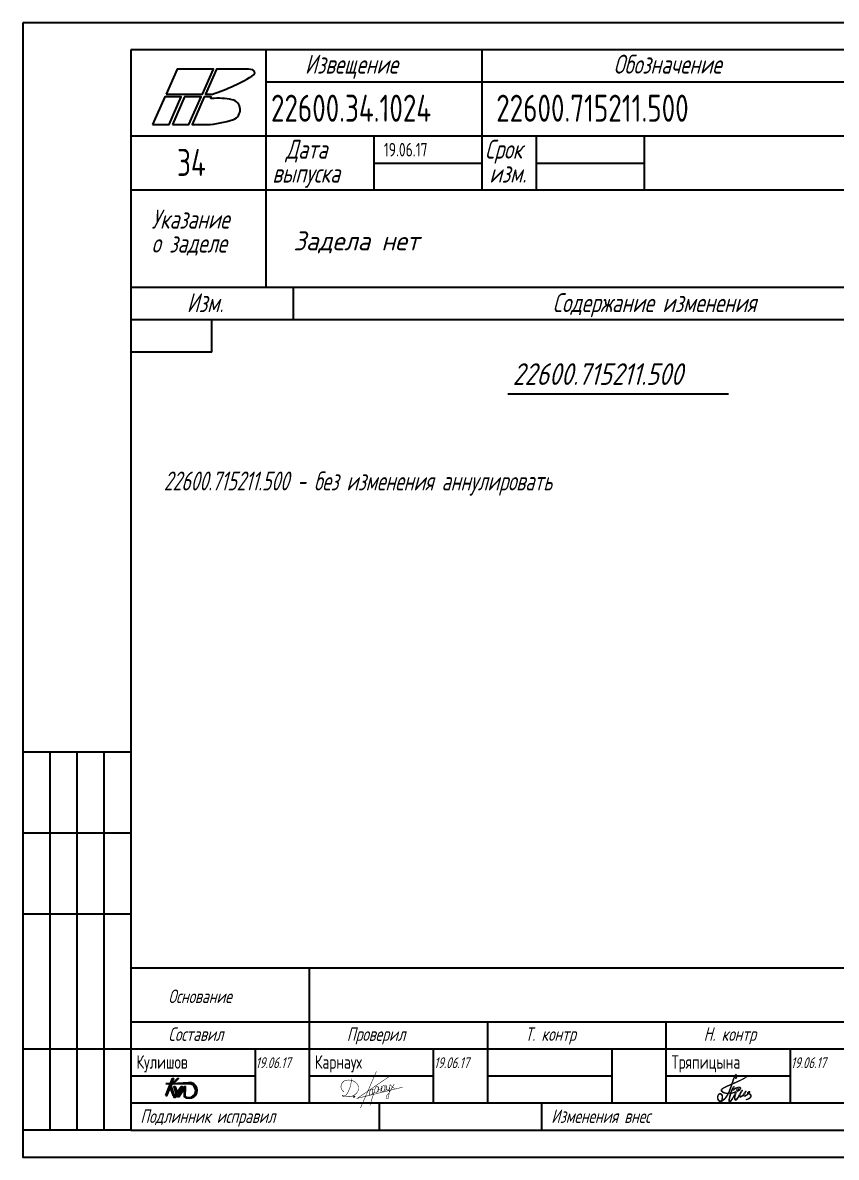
# Model space of a CAD drawing. Extents: x 767253 to 841503, y -433289 to -380789.
# Drawn here: x 767253 to 804871, y -433289 to -380789 of the extents above; entities that cross this region are included whole.
import ezdxf

# ---------------------------------------------------------------- set-up
doc = ezdxf.new("R2010")
doc.units = 0
doc.header["$LTSCALE"] = 25
doc.linetypes.add('K5LT32769', pattern=[0])
doc.layers.get('0').update_dxf_attribs({"linetype": 'CONTINUOUS'})
for name, color, linetype in [('-1104', 7, 'CONTINUOUS'), ('DIM', 4, 'CONTINUOUS'), ('Frame', 6, 'CONTINUOUS'), ('IZV', 7, 'CONTINUOUS')]:
    doc.layers.add(name, color=color, linetype=linetype)
doc.layers.add('CONTOUR', color=1, linetype='CONTINUOUS', true_color=0xff0000)
doc.styles.add('PB_TEXT', font='romans.shx', dxfattribs={"width": 0.7, "oblique": 15})
doc.styles.add('ИЗВ', font='eskd_win.shx', dxfattribs={"height": 3})

# ---------------------------------------------------------------- blocks, each defined once
blk = doc.blocks.new('Извещение 1 лист')
for points in [[(0, 210), (0, 0), (297, 0), (297, 210), (0, 210)], [(65, 184), (85, 184)], [(95, 184), (115, 184)]]:
    blk.add_lwpolyline(points)
at = {"layer": 'Frame'}
for points in [[(20, 205), (20, 5), (292, 5), (292, 205), (20, 205)], [(45, 161), (45, 205)], [(85, 179), (85, 205)], [(292, 199), (45, 199)], [(292, 189), (20, 189)], [(65, 179), (65, 189)], [(95, 179), (95, 189)], [(115, 179), (115, 189)], [(215, 179), (20, 179)], [(292, 161), (20, 161)], [(50, 161), (50, 155)], [(292, 155), (20, 155)], [(35, 149), (35, 155)], [(35, 149), (20, 149)], [(20, 75), (0, 75)], [(0, 75), (0, 5)], [(5, 75), (5, 5)], [(10, 75), (10, 5)], [(15, 75), (15, 5)], [(20, 60), (0, 60)], [(20, 45), (0, 45)], [(222, 35), (20, 35)], [(53, 35), (53, 10)], [(292, 25), (20, 25)], [(86, 10), (86, 25)], [(119, 10), (119, 25)], [(292, 20), (0, 20)], [(43, 20), (43, 10)], [(76, 10), (76, 20)], [(109, 10), (109, 20)], [(142, 10), (142, 20)], [(43, 15), (20, 15)], [(76, 15), (53, 15)], [(109, 15), (86, 15)], [(142, 15), (119, 15)], [(222, 10), (20, 10)], [(66, 5), (66, 10)], [(96, 5), (96, 10)], [(20, 5), (0, 5)]]:
    blk.add_lwpolyline(points, dxfattribs=at)
at = {"layer": 'IZV', "color": 7, "linetype": 'Continuous', "style": 'PB_TEXT', "oblique": 15, "width": 0.7}
for s, height, p in [('Извещение', 3.5, (52.2, 200.57)), ('Обозначение', 3.5, (109.27, 200.57)), ('Дата', 3.5, (48.63, 184.84)), ('Срок', 3.5, (85.5, 184.84)), ('выпуска', 3.5, (46.17, 180.4)), ('изм.', 3.5, (86.31, 180.4)), ('Указание', 3.5, (23.84, 171.89)), ('о заделе', 3.5, (23.84, 167.45)), ('Изм.', 3.5, (30.35, 156.43)), ('Содержание изменения', 3.5, (98.02, 156.43)), ('Основание', 2.5, (26.94, 28.55)), ('Составил', 2.5, (26.94, 21.55)), ('Проверил', 2.5, (59.94, 21.55)), ('Т. контр', 2.5, (92.94, 21.55)), ('Н. контр', 2.5, (125.94, 21.55)), ('Подлинник исправил', 2.5, (21.76, 6.36)), ('Изменения внес', 2.5, (97.76, 6.36))]:
    blk.add_text(s, height=height, dxfattribs=at).set_placement(p)
at = {"layer": 'IZV', "color": 2, "linetype": 'Continuous', "style": 'PB_TEXT', "oblique": 15, "width": 0.7}
for tag, p, height in [('ТЕКСТ', (156.16, 195.04), 2.5), ('КОД', (254.64, 192.83), 3.5), ('ЛИСТ', (270.13, 192.83), 3.5), ('ЛИСТОВ', (282.52, 192.83), 3.5), ('ТЕКСТ', (156.16, 191.33), 2.5), ('ДАТА', (66.78, 185.25), 2.5), ('ОТДЕЛ', (28.55, 181.63), 5), ('СОСТАВИЛ', (21.03, 16.39), 2.5), ('ПРОВЕРИЛ', (54.03, 16.39), 2.5), ('Н.КОНТР', (120.03, 16.39), 2.5), ('УТВЕРДИЛ', (153.03, 16.39), 2.5)]:
    blk.add_attdef(tag, p, '', height=height, dxfattribs=at)
at = {"layer": 'IZV', "color": 6, "linetype": 'Continuous', "style": 'PB_TEXT', "oblique": 15, "width": 0.7}
for tag, p in [('ИЗВЕЩЕНИЕ', (45.91, 191.67)), ('ЧЕРТЕЖ', (87.57, 191.67))]:
    blk.add_attdef(tag, p, '', height=5, dxfattribs=at)
at = {"layer": 'IZV', "color": 7, "linetype": 'Continuous', "style": 'PB_TEXT', "oblique": 15, "width": 0.7}
blk.add_attdef('ЗАДЕЛ', (47.28, 173.55), '', height=3.5, dxfattribs=at)
blk = doc.blocks.new('A$C33B61E6E')
at = {"ltscale": 0.01}
blk.add_hatch(color=256, dxfattribs=at).paths.add_polyline_path([(-5437, -127920), (-5446, -127920), (-5446, -127927), (-5437, -127927)])
at = {"const_width": 10, "flags": 128}
blk.add_lwpolyline([(-4751, -127526), (-5379, -127956), (-4505, -127741)], dxfattribs=at)
at = {"ltscale": 0.01, "const_width": 10, "flags": 128}
for points in [[(-5012, -127439), (-5317, -128140)], [(-5490, -127572), (-5494, -127613), (-5498, -127649), (-5503, -127678), (-5508, -127704), (-5514, -127726), (-5520, -127745), (-5527, -127762), (-5533, -127777), (-5539, -127793), (-5545, -127807), (-5552, -127822), (-5558, -127835), (-5564, -127848), (-5571, -127860), (-5578, -127871), (-5585, -127880), (-5592, -127889), (-5599, -127897), (-5607, -127903), (-5615, -127909), (-5622, -127913), (-5630, -127916), (-5637, -127918), (-5643, -127918), (-5649, -127917), (-5655, -127915), (-5660, -127913), (-5663, -127910), (-5666, -127907), (-5668, -127904), (-5668, -127901), (-5667, -127900), (-5664, -127899), (-5659, -127899), (-5654, -127900), (-5647, -127901), (-5640, -127903), (-5633, -127906), (-5624, -127908), (-5616, -127911), (-5608, -127913), (-5600, -127915), (-5592, -127917), (-5585, -127919), (-5577, -127921), (-5569, -127923), (-5562, -127924), (-5555, -127925), (-5547, -127925), (-5540, -127925), (-5533, -127925), (-5525, -127925), (-5518, -127924), (-5510, -127922), (-5501, -127920), (-5492, -127917), (-5483, -127914), (-5473, -127910), (-5463, -127906), (-5453, -127901), (-5443, -127895), (-5433, -127889), (-5423, -127882), (-5413, -127875), (-5405, -127867), (-5396, -127858), (-5389, -127849), (-5382, -127840), (-5375, -127830), (-5370, -127820), (-5365, -127809), (-5361, -127798), (-5358, -127787), (-5356, -127775), (-5355, -127764), (-5355, -127752), (-5356, -127741), (-5358, -127729), (-5361, -127718), (-5365, -127707), (-5371, -127697), (-5377, -127687), (-5385, -127678), (-5393, -127669), (-5401, -127660), (-5410, -127652), (-5419, -127645), (-5428, -127638), (-5437, -127632), (-5445, -127627), (-5454, -127622), (-5463, -127618), (-5473, -127614), (-5483, -127611), (-5494, -127609), (-5506, -127607), (-5520, -127605), (-5534, -127604), (-5549, -127604), (-5564, -127605), (-5580, -127606), (-5595, -127609), (-5609, -127612), (-5622, -127617), (-5634, -127623), (-5644, -127630), (-5653, -127639), (-5662, -127648), (-5669, -127658), (-5675, -127669), (-5681, -127681), (-5686, -127694), (-5690, -127707), (-5693, -127721), (-5693, -127736), (-5691, -127752), (-5686, -127769), (-5676, -127788), (-5661, -127808), (-5641, -127829)], [(-5025, -127734), (-5135, -128090)], [(-5031, -127747), (-5025, -127742), (-5020, -127739), (-5015, -127736), (-5011, -127733), (-5007, -127732), (-5003, -127731), (-5000, -127730), (-4997, -127730), (-4995, -127731), (-4992, -127731), (-4990, -127733), (-4988, -127734), (-4987, -127736), (-4985, -127738), (-4984, -127740), (-4982, -127743), (-4981, -127745), (-4980, -127748), (-4979, -127751), (-4978, -127753), (-4977, -127756), (-4977, -127759), (-4977, -127762), (-4976, -127765), (-4977, -127769), (-4977, -127772), (-4977, -127776), (-4978, -127779), (-4978, -127783), (-4979, -127786), (-4980, -127790), (-4980, -127793), (-4981, -127797), (-4982, -127800), (-4982, -127803), (-4983, -127806), (-4983, -127809), (-4984, -127812), (-4985, -127815), (-4987, -127817), (-4988, -127820), (-4990, -127822), (-4991, -127824), (-4993, -127826), (-4995, -127828), (-4997, -127830), (-4999, -127832), (-5001, -127833), (-5003, -127835), (-5005, -127836), (-5006, -127837), (-5008, -127839), (-5010, -127840), (-5012, -127841), (-5015, -127842), (-5017, -127843), (-5020, -127843), (-5024, -127844), (-5028, -127844), (-5032, -127844), (-5037, -127842), (-5042, -127840), (-5048, -127837), (-5054, -127833)], [(-4963, -127728), (-4983, -127841)], [(-4909, -127718), (-4926, -127832)], [(-4845, -127737), (-4849, -127726), (-4853, -127719), (-4857, -127714), (-4862, -127711), (-4866, -127709), (-4871, -127709), (-4875, -127710), (-4878, -127712), (-4881, -127714), (-4884, -127716), (-4886, -127719), (-4888, -127721), (-4889, -127724), (-4891, -127727), (-4892, -127730), (-4893, -127733), (-4895, -127736), (-4896, -127739), (-4898, -127743), (-4899, -127746), (-4901, -127749), (-4902, -127752), (-4903, -127756), (-4904, -127758), (-4905, -127761), (-4906, -127764), (-4907, -127766), (-4908, -127768), (-4908, -127771), (-4909, -127773), (-4910, -127775), (-4910, -127778), (-4911, -127780), (-4911, -127783), (-4912, -127785), (-4912, -127788), (-4913, -127791), (-4913, -127794), (-4913, -127796), (-4913, -127799), (-4913, -127802), (-4913, -127804), (-4913, -127807), (-4912, -127809), (-4911, -127811), (-4910, -127813), (-4908, -127815), (-4906, -127817), (-4903, -127818), (-4900, -127819), (-4897, -127819), (-4894, -127820), (-4890, -127820), (-4887, -127820), (-4883, -127819), (-4880, -127818), (-4877, -127818), (-4874, -127816), (-4871, -127815), (-4868, -127813), (-4866, -127812), (-4864, -127810), (-4862, -127808), (-4861, -127806), (-4859, -127804), (-4858, -127802), (-4857, -127800), (-4856, -127798), (-4855, -127796), (-4854, -127794), (-4854, -127792), (-4853, -127789), (-4852, -127787), (-4851, -127784), (-4851, -127782), (-4850, -127779), (-4849, -127776), (-4848, -127772), (-4848, -127768), (-4847, -127764), (-4847, -127760), (-4846, -127754), (-4845, -127749), (-4845, -127742), (-4844, -127734), (-4843, -127725), (-4841, -127715), (-4839, -127703)], [(-4749, -127692), (-4757, -127774), (-4764, -127836), (-4770, -127882), (-4775, -127914), (-4778, -127935), (-4781, -127947), (-4783, -127953), (-4785, -127957), (-4788, -127959), (-4790, -127961), (-4792, -127963), (-4795, -127964), (-4797, -127965), (-4800, -127966), (-4802, -127966), (-4805, -127966), (-4808, -127966), (-4810, -127966), (-4813, -127965), (-4815, -127964), (-4817, -127963), (-4819, -127961), (-4821, -127959), (-4822, -127957), (-4823, -127955), (-4824, -127952), (-4824, -127948), (-4824, -127945), (-4824, -127941), (-4823, -127937), (-4823, -127933), (-4821, -127929), (-4820, -127924), (-4819, -127920), (-4817, -127915), (-4815, -127911), (-4813, -127906), (-4810, -127901), (-4807, -127897), (-4804, -127893), (-4801, -127889), (-4797, -127885), (-4794, -127882), (-4790, -127878), (-4786, -127874), (-4782, -127869), (-4778, -127865), (-4774, -127859), (-4770, -127853), (-4766, -127845), (-4759, -127834), (-4750, -127818), (-4737, -127796), (-4720, -127767), (-4697, -127728), (-4667, -127680)], [(-4811, -127703), (-4812, -127714), (-4812, -127724), (-4813, -127734), (-4814, -127743), (-4815, -127751), (-4816, -127759), (-4817, -127766), (-4817, -127772), (-4817, -127777), (-4816, -127781), (-4815, -127785), (-4813, -127788), (-4812, -127790), (-4809, -127792), (-4807, -127793), (-4804, -127795), (-4801, -127796), (-4798, -127796), (-4795, -127797), (-4791, -127797), (-4788, -127797), (-4785, -127796), (-4782, -127796), (-4779, -127794), (-4776, -127793), (-4773, -127791), (-4771, -127789), (-4769, -127786), (-4767, -127783), (-4765, -127779), (-4764, -127775), (-4762, -127770), (-4760, -127764), (-4758, -127758), (-4756, -127750), (-4755, -127742), (-4753, -127732), (-4751, -127720), (-4750, -127707), (-4749, -127692)], [(-4739, -127690), (-4737, -127695), (-4735, -127699), (-4733, -127702), (-4732, -127705), (-4730, -127708), (-4728, -127710), (-4726, -127712), (-4724, -127714), (-4722, -127716), (-4721, -127718), (-4719, -127720), (-4717, -127722), (-4716, -127723), (-4714, -127725), (-4712, -127727), (-4710, -127729), (-4708, -127731), (-4706, -127732), (-4704, -127734), (-4702, -127736), (-4700, -127738), (-4698, -127739), (-4696, -127741), (-4694, -127742), (-4692, -127744), (-4691, -127745), (-4689, -127747), (-4687, -127748), (-4685, -127749), (-4683, -127751), (-4681, -127752), (-4679, -127754), (-4677, -127756), (-4674, -127757), (-4671, -127759), (-4668, -127761), (-4665, -127763), (-4661, -127765), (-4657, -127767), (-4654, -127769)], [(-5081, -127806), (-5085, -127796), (-5089, -127788), (-5093, -127783), (-5098, -127780), (-5102, -127779), (-5107, -127779), (-5111, -127780), (-5114, -127782), (-5117, -127783), (-5120, -127786), (-5122, -127788), (-5124, -127791), (-5125, -127793), (-5127, -127796), (-5128, -127799), (-5129, -127802), (-5131, -127806), (-5132, -127809), (-5133, -127812), (-5135, -127815), (-5136, -127819), (-5138, -127822), (-5139, -127825), (-5140, -127828), (-5141, -127831), (-5142, -127833), (-5143, -127836), (-5144, -127838), (-5144, -127840), (-5145, -127842), (-5146, -127845), (-5146, -127847), (-5147, -127850), (-5147, -127852), (-5148, -127855), (-5148, -127858), (-5148, -127860), (-5149, -127863), (-5149, -127866), (-5149, -127868), (-5149, -127871), (-5149, -127874), (-5149, -127876), (-5148, -127879), (-5147, -127881), (-5146, -127883), (-5144, -127884), (-5142, -127886), (-5139, -127887), (-5136, -127888), (-5133, -127889), (-5130, -127889), (-5126, -127889), (-5123, -127889), (-5119, -127889), (-5116, -127888), (-5112, -127887), (-5109, -127886), (-5107, -127884), (-5104, -127883), (-5102, -127881), (-5100, -127879), (-5098, -127877), (-5096, -127876), (-5095, -127874), (-5094, -127872), (-5093, -127870), (-5092, -127868), (-5091, -127865), (-5090, -127863), (-5090, -127861), (-5089, -127859), (-5088, -127856), (-5087, -127854), (-5087, -127851), (-5086, -127848), (-5085, -127845), (-5084, -127842), (-5084, -127838), (-5083, -127834), (-5082, -127829), (-5082, -127824), (-5081, -127818), (-5081, -127811), (-5080, -127803), (-5079, -127795), (-5077, -127784), (-5075, -127772)], [(-5083, -127830), (-5085, -127840), (-5086, -127848), (-5086, -127854), (-5085, -127859), (-5083, -127862), (-5081, -127864), (-5078, -127865), (-5076, -127866), (-5074, -127866), (-5072, -127867), (-5070, -127867), (-5069, -127867), (-5067, -127867), (-5066, -127866), (-5065, -127866), (-5064, -127865), (-5064, -127863), (-5063, -127861), (-5062, -127859), (-5061, -127856), (-5059, -127852), (-5058, -127847), (-5056, -127840), (-5054, -127833)], [(-4973, -127784), (-4920, -127775)], [(-4846, -127759), (-4848, -127769), (-4849, -127777), (-4849, -127783), (-4848, -127788), (-4846, -127791), (-4844, -127793), (-4841, -127794), (-4839, -127795), (-4837, -127795), (-4835, -127796), (-4833, -127796), (-4832, -127796), (-4830, -127796), (-4829, -127795), (-4828, -127795), (-4827, -127794), (-4826, -127792), (-4826, -127790), (-4825, -127788), (-4823, -127785), (-4822, -127781), (-4821, -127776), (-4819, -127769), (-4817, -127762)]]:
    blk.add_lwpolyline(points, dxfattribs=at)
at = {"ltscale": 0.01, "flags": 128}
blk.add_lwpolyline([(-5446, -127920), (-5437, -127920), (-5437, -127927), (-5446, -127927)], close=True, dxfattribs=at)
blk = doc.blocks.new('PB_logo')
at = {"color": 7}
for points in [[(2890, 6537), (10683, 6537), (13048, 11886), (5256, 11886)], [(0, 0), (3530, 0), (6143, 5908), (2612, 5908)], [(4262, 0), (7792, 0), (10405, 5908), (6875, 5908)]]:
    blk.add_lwpolyline(points, close=True, dxfattribs=at)
blk.add_lwpolyline([(20209, 11886), (13707, 11886), (11341, 6537), (12851, 6537, 0.0624731), (21789, 10695, 0.4723439), (21374, 11684, 0.0862257), (19681, 11886)], format="xyb", dxfattribs=at)
blk.add_lwpolyline([(17051, 5307, 0.0798931), (12665, 5564, -0.8582878), (12575, 5908), (11064, 5908), (8451, 0), (11581, 0, 0.0767028), (17313, 1095, 0.7530459)], format="xyb", close=True, dxfattribs=at)

msp = doc.modelspace()

# ---------------------------------------------------------------- linework, layer by layer
at = {"layer": '-1104'}
msp.add_line((789678, -397964), (799885, -397964), dxfattribs=at)
at = {"layer": 'CONTOUR', "color": 7, "linetype": 'K5LT32769', "const_width": 36}
for points in [[(799942, -430735), (799930, -430728), (799926, -430728), (799923, -430721), (799917, -430717), (799917, -430713), (799913, -430711), (799909, -430700), (799904, -430690), (799904, -430683), (799902, -430681), (799902, -430664), (799904, -430662), (799904, -430645), (799902, -430643), (799902, -430628), (799906, -430620), (799902, -430610), (799906, -430597), (799908, -430595), (799908, -430587), (799909, -430586), (799909, -430578), (799913, -430570), (799911, -430565), (799913, -430563), (799913, -430549), (799917, -430544), (799917, -430534), (799921, -430525), (799921, -430517), (799925, -430509), (799925, -430500), (799927, -430498), (799927, -430490), (799929, -430483), (799932, -430479), (799932, -430471), (799934, -430469), (799934, -430460), (799936, -430458), (799936, -430448), (799940, -430445), (799940, -430437), (799948, -430424), (799948, -430408), (799953, -430403), (799953, -430399), (799957, -430395), (799959, -430378), (799965, -430372), (799965, -430363), (799967, -430361), (799967, -430343), (799968, -430341), (799960, -430343), (799958, -430341), (799935, -430341), (799933, -430343), (799918, -430343), (799916, -430344), (799899, -430344), (799895, -430343), (799887, -430347), (799883, -430363), (799877, -430368), (799877, -430372), (799871, -430380), (799871, -430383), (799864, -430393), (799862, -430401), (799856, -430404), (799856, -430410), (799845, -430427), (799837, -430441), (799837, -430445), (799829, -430450), (799829, -430454), (799822, -430462), (799820, -430467), (799812, -430477), (799810, -430485), (799799, -430496), (799799, -430500), (799789, -430511), (799787, -430517), (799780, -430526), (799780, -430532), (799765, -430547), (799761, -430555), (799740, -430576), (799725, -430593), (799725, -430597), (799714, -430607), (799710, -430607), (799704, -430620), (799693, -430628), (799689, -430628), (799679, -430643), (799666, -430651), (799665, -430655), (799655, -430657), (799642, -430669), (799623, -430678), (799611, -430688), (799604, -430689), (799590, -430699), (799581, -430699), (799575, -430701), (799562, -430712), (799552, -430710), (799546, -430709), (799544, -430710), (799537, -430710), (799535, -430712), (799527, -430712), (799522, -430716), (799512, -430716), (799506, -430714), (799495, -430720), (799482, -430710), (799466, -430709), (799445, -430695), (799444, -430690), (799436, -430682), (799432, -430682), (799418, -430668), (799418, -430662), (799406, -430648), (799393, -430633), (799393, -430626), (799385, -430608), (799385, -430601), (799383, -430595), (799378, -430589), (799378, -430582), (799376, -430574), (799372, -430570), (799374, -430567), (799370, -430557), (799370, -430546), (799368, -430544), (799368, -430530), (799370, -430528), (799368, -430521), (799370, -430519), (799370, -430507), (799372, -430506), (799372, -430483), (799376, -430475), (799376, -430467), (799380, -430460), (799381, -430450), (799387, -430441), (799387, -430435), (799391, -430433), (799391, -430425), (799395, -430418), (799397, -430408), (799410, -430387), (799423, -430368), (799443, -430354), (799457, -430343), (799483, -430335), (799489, -430331), (799516, -430331), (799518, -430333), (799525, -430333), (799539, -430339), (799541, -430343), (799544, -430343), (799550, -430348), (799558, -430350), (799565, -430358), (799571, -430358), (799582, -430370), (799595, -430387), (799597, -430397), (799606, -430410), (799610, -430424), (799612, -430425), (799612, -430448), (799616, -430450), (799618, -430460), (799616, -430467), (799618, -430475), (799612, -430479), (799616, -430485), (799616, -430507), (799614, -430509), (799614, -430540), (799616, -430544), (799612, -430547), (799610, -430578), (799604, -430586), (799603, -430601), (799601, -430603), (799601, -430622), (799593, -430628), (799593, -430639), (799598, -430646), (799605, -430642), (799611, -430642), (799623, -430627), (799630, -430627), (799631, -430622), (799638, -430617), (799644, -430617), (799644, -430612), (799655, -430604), (799661, -430602), (799674, -430587), (799678, -430587), (799684, -430581), (799687, -430581), (799712, -430558), (799718, -430556), (799723, -430549), (799725, -430542), (799740, -430525), (799749, -430507), (799768, -430488), (799768, -430485), (799776, -430475), (799780, -430467), (799789, -430456), (799795, -430448), (799795, -430445), (799805, -430431), (799807, -430416), (799813, -430413), (799820, -430401), (799828, -430393), (799837, -430370), (799845, -430361), (799845, -430357), (799848, -430353), (799844, -430348), (799827, -430348), (799825, -430346), (799809, -430346), (799800, -430343), (799785, -430343), (799781, -430341), (799777, -430343), (799771, -430339), (799766, -430341), (799754, -430333), (799735, -430329), (799733, -430327), (799726, -430327), (799720, -430329), (799718, -430327), (799705, -430327), (799691, -430322), (799687, -430318), (799678, -430316), (799674, -430310), (799672, -430312), (799666, -430312), (799663, -430306), (799659, -430306), (799657, -430302), (799645, -430301), (799642, -430297), (799628, -430293), (799624, -430289), (799621, -430289), (799606, -430277), (799606, -430273), (799596, -430266), (799588, -430266), (799563, -430242), (799563, -430239), (799551, -430227), (799551, -430221), (799547, -430220), (799540, -430199), (799540, -430185), (799538, -430183), (799538, -430174), (799540, -430172), (799540, -430164), (799545, -430157), (799549, -430145), (799576, -430119), (799583, -430110), (799588, -430110), (799594, -430104), (799598, -430104), (799602, -430100), (799611, -430098), (799619, -430091), (799626, -430089), (799638, -430079), (799645, -430078), (799649, -430072), (799657, -430072), (799659, -430068), (799663, -430068), (799670, -430060), (799674, -430060), (799687, -430053), (799695, -430045), (799703, -430043), (799706, -430037), (799712, -430037), (799716, -430034), (799735, -430030), (799745, -430022), (799748, -430022), (799750, -430018), (799762, -430017), (799764, -430018), (799771, -430015), (799783, -430003), (799804, -429996), (799823, -429986), (799830, -429984), (799840, -429976), (799848, -429976), (799851, -429973), (799863, -429969), (799867, -429965), (799886, -429961), (799893, -429954), (799899, -429950), (799910, -429948), (799930, -429936), (799933, -429938), (799941, -429933), (799949, -429931), (799954, -429925), (799962, -429925), (799979, -429915), (799987, -429915), (800004, -429904), (800017, -429900), (800027, -429895), (800033, -429886), (800033, -429867), (800039, -429863), (800041, -429854), (800047, -429842), (800047, -429834), (800051, -429827), (800051, -429819), (800054, -429815), (800054, -429812), (800060, -429804), (800060, -429798), (800066, -429793), (800066, -429785), (800070, -429777), (800070, -429768), (800075, -429758), (800075, -429751), (800079, -429743), (800081, -429733), (800085, -429732), (800085, -429724), (800089, -429716), (800089, -429711), (800092, -429707), (800096, -429695), (800096, -429688), (800100, -429686), (800102, -429669), (800110, -429659), (800112, -429651), (800115, -429650), (800115, -429642), (800125, -429621), (800127, -429608), (800131, -429606), (800133, -429596), (800138, -429590), (800142, -429575), (800152, -429560), (800157, -429545), (800161, -429541), (800163, -429531), (800171, -429522), (800173, -429516), (800176, -429514), (800178, -429505), (800188, -429491), (800188, -429486), (800195, -429476), (800199, -429465), (800215, -429450), (800227, -429443), (800236, -429445), (800246, -429448), (800262, -429470), (800264, -429478), (800268, -429482), (800270, -429493), (800272, -429495), (800272, -429507), (800274, -429508), (800274, -429518), (800276, -429520), (800276, -429539), (800277, -429541), (800277, -429554), (800274, -429564), (800274, -429579), (800272, -429581), (800272, -429589), (800268, -429596), (800268, -429608), (800260, -429629), (800244, -429645), (800235, -429647), (800227, -429650), (800219, -429650), (800203, -429636), (800201, -429627), (800203, -429619), (800201, -429617), (800201, -429602), (800203, -429596), (800207, -429594), (800208, -429589), (800217, -429589), (800220, -429592), (800224, -429606), (800227, -429612), (800233, -429612), (800232, -429610), (800237, -429606), (800237, -429596), (800241, -429594), (800241, -429581), (800239, -429579), (800239, -429571), (800241, -429569), (800241, -429562), (800243, -429560), (800243, -429541), (800247, -429531), (800241, -429526), (800237, -429503), (800231, -429494), (800217, -429504), (800213, -429510), (800213, -429518), (800211, -429524), (800205, -429529), (800203, -429537), (800197, -429545), (800196, -429549), (800192, -429550), (800192, -429554), (800184, -429562), (800184, -429566), (800178, -429571), (800178, -429579), (800173, -429592), (800171, -429602), (800161, -429611), (800161, -429621), (800153, -429632), (800152, -429640), (800144, -429651), (800144, -429661), (800138, -429667), (800138, -429671), (800134, -429672), (800133, -429684), (800125, -429703), (800125, -429709), (800121, -429712), (800117, -429732), (800112, -429745), (800108, -429749), (800108, -429756), (800106, -429758), (800106, -429770), (800100, -429779), (800094, -429794), (800091, -429813), (800089, -429821), (800085, -429825), (800085, -429836), (800079, -429854), (800075, -429855), (800075, -429863), (800072, -429873), (800080, -429874), (800088, -429870), (800093, -429870), (800111, -429858), (800114, -429858), (800124, -429851), (800132, -429851), (800139, -429847), (800145, -429847), (800156, -429839), (800160, -429839), (800164, -429835), (800177, -429832), (800181, -429828), (800193, -429824), (800210, -429816), (800221, -429813), (800225, -429809), (800229, -429809), (800233, -429805), (800242, -429805), (800252, -429799), (800255, -429793), (800267, -429793), (800273, -429788), (800276, -429788), (800282, -429782), (800292, -429780), (800299, -429776), (800305, -429776), (800311, -429771), (800328, -429767), (800330, -429763), (800336, -429763), (800337, -429759), (800341, -429759), (800355, -429750), (800362, -429750), (800368, -429746), (800377, -429744), (800387, -429736), (800397, -429736), (800404, -429729), (800410, -429729), (800414, -429725), (800418, -429725), (800425, -429719), (800442, -429717), (800444, -429719), (800447, -429718), (800447, -429711), (800450, -429708), (800461, -429704), (800475, -429698), (800490, -429687), (800496, -429687), (800501, -429681), (800520, -429671), (800524, -429668), (800534, -429668), (800545, -429658), (800549, -429658), (800551, -429654), (800562, -429652), (800568, -429645), (800578, -429645), (800585, -429637), (800595, -429637), (800602, -429635), (800605, -429629), (800612, -429622), (800622, -429620), (800635, -429609), (800650, -429603), (800658, -429605), (800664, -429611), (800650, -429620), (800639, -429631), (800635, -429631), (800625, -429641), (800616, -429643), (800612, -429647), (800602, -429649), (800591, -429662), (800574, -429664), (800566, -429668), (800549, -429683), (800540, -429685), (800532, -429692), (800517, -429696), (800511, -429694), (800510, -429699), (800503, -429706), (800492, -429708), (800488, -429713), (800473, -429717), (800461, -429729), (800456, -429729), (800452, -429732), (800442, -429732), (800431, -429740), (800425, -429740), (800412, -429752), (800395, -429753), (800387, -429755), (800376, -429767), (800366, -429769), (800351, -429780), (800345, -429780), (800341, -429784), (800330, -429788), (800324, -429792), (800315, -429793), (800307, -429801), (800294, -429805), (800290, -429809), (800284, -429809), (800280, -429813), (800269, -429813), (800257, -429822), (800254, -429822), (800244, -429830), (800236, -429832), (800231, -429830), (800221, -429837), (800212, -429843), (800202, -429845), (800193, -429853), (800187, -429853), (800183, -429856), (800168, -429858), (800154, -429870), (800149, -429870), (800137, -429877), (800132, -429877), (800128, -429881), (800116, -429883), (800109, -429885), (800103, -429891), (800088, -429895), (800078, -429900), (800071, -429908), (800066, -429913), (800056, -429926), (800056, -429930), (800052, -429932), (800049, -429943), (800047, -429945), (800047, -429958), (800045, -429966), (800033, -429977), (800031, -429993), (800026, -430004), (800024, -430016), (800020, -430019), (800020, -430029), (800016, -430035), (800014, -430046), (800009, -430054), (800005, -430063), (800005, -430073), (800001, -430082), (799997, -430084), (799997, -430092), (799993, -430099), (799991, -430109), (799988, -430119), (799978, -430128), (799978, -430139), (799970, -430153), (799969, -430168), (799965, -430174), (799967, -430178), (799959, -430187), (799959, -430191), (799953, -430199), (799951, -430210), (799942, -430225), (799936, -430241), (799932, -430244), (799932, -430256), (799930, -430261), (799923, -430271), (799917, -430279), (799917, -430292), (799908, -430309), (799909, -430316), (799916, -430316), (799918, -430314), (799924, -430316), (799931, -430308), (799933, -430312), (799943, -430312), (799950, -430314), (799952, -430312), (799968, -430312), (799971, -430308), (799979, -430308), (799984, -430303), (799982, -430300), (799984, -430298), (799982, -430296), (799988, -430286), (799991, -430273), (799997, -430261), (800003, -430256), (800005, -430250), (800003, -430242), (800005, -430241), (800005, -430233), (800009, -430231), (800012, -430214), (800018, -430204), (800020, -430191), (800024, -430189), (800024, -430181), (800028, -430178), (800030, -430168), (800039, -430159), (800039, -430149), (800049, -430124), (800056, -430115), (800058, -430105), (800064, -430099), (800064, -430096), (800073, -430084), (800077, -430073), (800079, -430065), (800087, -430056), (800096, -430038), (800113, -430021), (800124, -430009), (800137, -430009), (800145, -430011), (800152, -430017), (800155, -430027), (800152, -430037), (800152, -430046), (800147, -430053), (800143, -430053), (800134, -430067), (800129, -430073), (800123, -430084), (800106, -430105), (800104, -430113), (800100, -430115), (800098, -430130), (800091, -430136), (800089, -430143), (800085, -430145), (800083, -430155), (800077, -430160), (800075, -430170), (800066, -430180), (800062, -430191), (800058, -430195), (800054, -430208), (800049, -430218), (800045, -430235), (800043, -430241), (800037, -430246), (800035, -430256), (800031, -430260), (800030, -430275), (800024, -430290), (800024, -430300), (800029, -430302), (800036, -430301), (800040, -430297), (800053, -430297), (800055, -430295), (800063, -430295), (800065, -430293), (800084, -430293), (800092, -430285), (800103, -430283), (800111, -430285), (800113, -430283), (800120, -430283), (800122, -430282), (800130, -430282), (800145, -430276), (800153, -430276), (800160, -430270), (800164, -430270), (800168, -430266), (800175, -430268), (800181, -430266), (800183, -430262), (800193, -430262), (800200, -430257), (800206, -430257), (800214, -430251), (800217, -430253), (800223, -430251), (800230, -430241), (800234, -430229), (800237, -430227), (800241, -430214), (800251, -430191), (800253, -430189), (800253, -430180), (800262, -430166), (800264, -430157), (800268, -430155), (800268, -430151), (800272, -430147), (800272, -430141), (800277, -430132), (800283, -430128), (800283, -430120), (800293, -430105), (800298, -430094), (800306, -430088), (800306, -430084), (800310, -430080), (800310, -430077), (800307, -430076), (800297, -430079), (800288, -430079), (800282, -430083), (800276, -430083), (800275, -430087), (800261, -430091), (800259, -430093), (800252, -430093), (800242, -430098), (800235, -430100), (800231, -430098), (800223, -430106), (800219, -430106), (800216, -430109), (800216, -430113), (800210, -430118), (800196, -430121), (800179, -430137), (800175, -430137), (800140, -430174), (800135, -430180), (800132, -430180), (800126, -430188), (800124, -430186), (800118, -430190), (800112, -430183), (800112, -430174), (800115, -430164), (800124, -430159), (800130, -430152), (800133, -430152), (800146, -430138), (800150, -430124), (800165, -430107), (800168, -430102), (800179, -430100), (800189, -430093), (800194, -430091), (800202, -430083), (800210, -430083), (800215, -430079), (800225, -430078), (800231, -430072), (800238, -430072), (800250, -430064), (800259, -430064), (800276, -430055), (800288, -430053), (800292, -430049), (800311, -430047), (800318, -430041), (800322, -430041), (800326, -430037), (800358, -430037), (800360, -430036), (800374, -430036), (800381, -430032), (800389, -430032), (800391, -430034), (800398, -430034), (800406, -430037), (800416, -430037), (800423, -430045), (800433, -430047), (800449, -430065), (800451, -430082), (800455, -430084), (800455, -430099), (800453, -430101), (800453, -430113), (800451, -430119), (800443, -430126), (800441, -430136), (800438, -430143), (800428, -430153), (800424, -430162), (800404, -430179), (800395, -430190), (800391, -430190), (800388, -430197), (800376, -430203), (800366, -430213), (800360, -430213), (800351, -430222), (800339, -430224), (800328, -430236), (800322, -430236), (800316, -430241), (800296, -430251), (800290, -430257), (800284, -430257), (800273, -430266), (800267, -430268), (800265, -430266), (800261, -430266), (800256, -430279), (800253, -430282), (800253, -430294), (800251, -430296), (800253, -430298), (800243, -430313), (800243, -430321), (800235, -430332), (800235, -430338), (800230, -430345), (800230, -430355), (800224, -430364), (800226, -430372), (800222, -430374), (800222, -430382), (800216, -430389), (800216, -430399), (800211, -430404), (800211, -430416), (800209, -430418), (800211, -430422), (800205, -430429), (800205, -430441), (800201, -430450), (800201, -430458), (800197, -430465), (800197, -430483), (800195, -430485), (800195, -430502), (800192, -430511), (800192, -430555), (800194, -430557), (800192, -430565), (800197, -430572), (800195, -430574), (800195, -430584), (800199, -430591), (800201, -430601), (800203, -430608), (800207, -430612), (800208, -430617), (800212, -430617), (800217, -430623), (800225, -430623), (800243, -430605), (800243, -430599), (800262, -430580), (800264, -430572), (800268, -430570), (800268, -430565), (800273, -430564), (800278, -430556), (800285, -430555), (800285, -430549), (800294, -430541), (800298, -430540), (800300, -430530), (800308, -430521), (800308, -430517), (800319, -430504), (800325, -430490), (800329, -430486), (800329, -430481), (800344, -430464), (800348, -430446), (800354, -430441), (800356, -430435), (800359, -430433), (800359, -430429), (800365, -430422), (800365, -430414), (800369, -430406), (800375, -430403), (800375, -430397), (800380, -430391), (800382, -430380), (800390, -430372), (800390, -430368), (800399, -430359), (800398, -430357), (800407, -430343), (800407, -430338), (800417, -430326), (800420, -430322), (800422, -430313), (800432, -430300), (800432, -430294), (800439, -430284), (800447, -430269), (800447, -430263), (800453, -430256), (800453, -430252), (800460, -430242), (800462, -430237), (800466, -430235), (800470, -430223), (800481, -430212), (800483, -430204), (800507, -430182), (800511, -430182), (800519, -430175), (800526, -430175), (800540, -430185), (800539, -430195), (800531, -430204), (800531, -430212), (800523, -430221), (800516, -430235), (800510, -430241), (800508, -430246), (800502, -430252), (800497, -430261), (800491, -430265), (800491, -430269), (800478, -430288), (800478, -430292), (800466, -430305), (800466, -430311), (800460, -430319), (800460, -430322), (800457, -430326), (800455, -430334), (800449, -430342), (800449, -430351), (800445, -430357), (800443, -430366), (800438, -430376), (800430, -430404), (800430, -430424), (800428, -430425), (800428, -430433), (800430, -430435), (800430, -430443), (800428, -430450), (800434, -430467), (800440, -430474), (800450, -430472), (800452, -430470), (800459, -430470), (800465, -430468), (800477, -430457), (800480, -430457), (800492, -430445), (800496, -430445), (800505, -430434), (800511, -430434), (800547, -430398), (800558, -430389), (800558, -430385), (800582, -430364), (800582, -430361), (800590, -430353), (800592, -430347), (800603, -430332), (800601, -430328), (800604, -430329), (800614, -430322), (800618, -430322), (800621, -430319), (800621, -430309), (800636, -430292), (800645, -430273), (800651, -430265), (800653, -430258), (800664, -430246), (800664, -430242), (800670, -430237), (800670, -430233), (800686, -430217), (800698, -430217), (800706, -430227), (800706, -430235), (800704, -430237), (800704, -430244), (800701, -430256), (800695, -430263), (800693, -430271), (800685, -430282), (800685, -430286), (800678, -430296), (800668, -430311), (800668, -430315), (800663, -430321), (800659, -430326), (800661, -430328), (800655, -430334), (800655, -430338), (800649, -430343), (800647, -430353), (800636, -430368), (800632, -430380), (800624, -430393), (800624, -430403), (800622, -430404), (800622, -430412), (800621, -430420), (800635, -430434), (800642, -430436), (800663, -430426), (800673, -430417), (800677, -430417), (800681, -430413), (800698, -430407), (800703, -430402), (800717, -430398), (800723, -430388), (800732, -430386), (800745, -430375), (800755, -430373), (800756, -430368), (800766, -430358), (800780, -430354), (800781, -430347), (800776, -430343), (800772, -430343), (800764, -430332), (800764, -430328), (800760, -430324), (800760, -430317), (800758, -430315), (800758, -430302), (800760, -430296), (800784, -430272), (800799, -430261), (800808, -430255), (800812, -430255), (800831, -430240), (800841, -430236), (800860, -430236), (800878, -430256), (800878, -430265), (800872, -430277), (800872, -430284), (800863, -430296), (800863, -430300), (800855, -430307), (800853, -430313), (800838, -430328), (800838, -430332), (800843, -430337), (800852, -430339), (800858, -430344), (800873, -430348), (800883, -430352), (800900, -430369), (800909, -430375), (800913, -430375), (800916, -430378), (800916, -430382), (800929, -430397), (800937, -430408), (800943, -430427), (800945, -430429), (800945, -430448), (800947, -430450), (800947, -430464), (800945, -430465), (800945, -430479), (800935, -430490), (800933, -430500), (800927, -430509), (800922, -430515), (800916, -430525), (800916, -430528), (800907, -430535), (800883, -430556), (800879, -430556), (800875, -430562), (800871, -430562), (800867, -430567), (800864, -430567), (800846, -430579), (800843, -430579), (800835, -430585), (800830, -430586), (800831, -430588), (800820, -430592), (800810, -430600), (800801, -430602), (800797, -430606), (800778, -430611), (800764, -430617), (800757, -430617), (800755, -430619), (800742, -430619), (800723, -430627), (800711, -430628), (800705, -430627), (800701, -430622), (800701, -430616), (800712, -430608), (800712, -430605), (800715, -430602), (800724, -430602), (800736, -430594), (800755, -430594), (800761, -430588), (800768, -430588), (800774, -430587), (800784, -430579), (800791, -430573), (800801, -430571), (800803, -430567), (800816, -430564), (800827, -430556), (800831, -430556), (800846, -430541), (800850, -430541), (800875, -430518), (800882, -430511), (800889, -430504), (800889, -430500), (800897, -430490), (800905, -430479), (800908, -430464), (800908, -430435), (800905, -430433), (800905, -430425), (800897, -430410), (800893, -430408), (800892, -430404), (800883, -430402), (800866, -430386), (800850, -430377), (800846, -430377), (800831, -430367), (800825, -430367), (800822, -430363), (800806, -430362), (800789, -430379), (800774, -430388), (800762, -430401), (800761, -430404), (800757, -430404), (800755, -430407), (800751, -430407), (800728, -430424), (800713, -430440), (800698, -430440), (800681, -430453), (800678, -430458), (800680, -430460), (800679, -430465), (800673, -430465), (800669, -430459), (800658, -430459), (800650, -430463), (800644, -430468), (800637, -430466), (800610, -430466), (800597, -430459), (800590, -430450), (800584, -430439), (800584, -430427), (800582, -430420), (800584, -430418), (800584, -430410), (800586, -430406), (800583, -430404), (800571, -430416), (800563, -430427), (800519, -430470), (800513, -430472), (800500, -430484), (800484, -430495), (800477, -430497), (800473, -430501), (800463, -430503), (800452, -430508), (800442, -430508), (800440, -430510), (800427, -430510), (800423, -430506), (800419, -430506), (800405, -430496), (800405, -430492), (800401, -430488), (800399, -430479), (800394, -430471), (800394, -430435), (800396, -430433), (800394, -430427), (800389, -430424), (800384, -430431), (800384, -430437), (800378, -430445), (800378, -430448), (800375, -430450), (800369, -430469), (800363, -430485), (800359, -430488), (800357, -430498), (800356, -430504), (800348, -430511), (800348, -430515), (800337, -430526), (800327, -430546), (800325, -430553), (800316, -430565), (800314, -430574), (800308, -430578), (800306, -430586), (800296, -430595), (800295, -430603), (800277, -430620), (800270, -430631), (800244, -430651), (800235, -430653), (800229, -430657), (800214, -430657), (800208, -430659), (800200, -430657), (800184, -430641), (800178, -430629), (800171, -430622), (800171, -430610), (800161, -430593), (800159, -430578), (800157, -430576), (800157, -430532), (800161, -430525), (800161, -430465), (800159, -430460), (800165, -430446), (800165, -430441), (800160, -430438), (800155, -430443), (800155, -430452), (800148, -430460), (800142, -430469), (800140, -430479), (800134, -430488), (800134, -430492), (800131, -430496), (800131, -430502), (800123, -430509), (800123, -430517), (800112, -430530), (800102, -430544), (800098, -430555), (800094, -430561), (800094, -430567), (800091, -430570), (800090, -430575), (800086, -430575), (800083, -430578), (800083, -430589), (800079, -430593), (800079, -430601), (800074, -430606), (800070, -430607), (800068, -430616), (800052, -430633), (800045, -430641), (800045, -430645), (800039, -430648), (800039, -430652), (800033, -430658), (800026, -430668), (800024, -430675), (800003, -430696), (799997, -430704), (799997, -430708), (799991, -430712), (799987, -430712), (799971, -430728), (799964, -430728), (799956, -430733), (799949, -430733)], [(799820, -430318), (799821, -430320), (799859, -430320), (799871, -430311), (799879, -430288), (799887, -430281), (799887, -430271), (799896, -430256), (799894, -430252), (799896, -430246), (799904, -430237), (799908, -430225), (799911, -430220), (799911, -430212), (799913, -430206), (799917, -430204), (799917, -430197), (799923, -430189), (799929, -430174), (799929, -430166), (799936, -430157), (799936, -430149), (799942, -430143), (799942, -430136), (799948, -430130), (799951, -430117), (799955, -430109), (799955, -430099), (799961, -430090), (799963, -430078), (799972, -430061), (799974, -430050), (799982, -430038), (799984, -430029), (799990, -430016), (799993, -430012), (799993, -429997), (799999, -429987), (799999, -429977), (800005, -429956), (800009, -429953), (800011, -429943), (800009, -429941), (800016, -429932), (800015, -429929), (800006, -429931), (800000, -429936), (799987, -429938), (799983, -429942), (799973, -429944), (799968, -429950), (799960, -429952), (799956, -429950), (799949, -429957), (799945, -429957), (799933, -429965), (799924, -429965), (799912, -429975), (799903, -429976), (799888, -429982), (799882, -429988), (799867, -429992), (799865, -429996), (799857, -429996), (799855, -429999), (799849, -429999), (799844, -430005), (799840, -430007), (799836, -430005), (799832, -430011), (799821, -430015), (799804, -430022), (799800, -430026), (799790, -430028), (799787, -430032), (799775, -430036), (799754, -430049), (799741, -430053), (799737, -430057), (799726, -430060), (799720, -430068), (799712, -430068), (799706, -430074), (799697, -430074), (799687, -430081), (799680, -430083), (799674, -430089), (799663, -430095), (799657, -430100), (799645, -430104), (799634, -430114), (799630, -430114), (799623, -430121), (799611, -430127), (799595, -430145), (799593, -430153), (799587, -430160), (799583, -430172), (799576, -430181), (799580, -430195), (799582, -430197), (799580, -430204), (799583, -430214), (799601, -430231), (799601, -430235), (799613, -430241), (799618, -430246), (799619, -430251), (799628, -430253), (799638, -430264), (799651, -430268), (799665, -430274), (799670, -430282), (799676, -430282), (799680, -430285), (799684, -430285), (799689, -430291), (799703, -430291), (799710, -430297), (799718, -430299), (799720, -430297), (799733, -430302), (799741, -430302), (799754, -430308), (799764, -430310), (799766, -430312), (799775, -430312), (799777, -430314), (799798, -430314), (799800, -430316), (799809, -430316), (799811, -430318)], [(800668, -429610), (800664, -429606), (800666, -429600), (800671, -429595), (800677, -429595), (800683, -429584), (800690, -429584), (800702, -429574), (800707, -429574), (800714, -429568), (800716, -429560), (800723, -429553), (800728, -429553), (800731, -429556), (800731, -429569), (800727, -429577), (800721, -429584), (800717, -429584), (800709, -429591), (800700, -429593), (800694, -429589), (800685, -429606), (800675, -429610)], [(800741, -429563), (800741, -429550), (800746, -429539), (800740, -429532), (800732, -429532), (800726, -429534), (800721, -429530), (800711, -429534), (800702, -429534), (800698, -429532), (800696, -429534), (800694, -429532), (800692, -429534), (800686, -429534), (800680, -429518), (800680, -429514), (800688, -429508), (800694, -429508), (800696, -429504), (800703, -429504), (800709, -429502), (800717, -429506), (800721, -429504), (800744, -429504), (800751, -429509), (800761, -429511), (800771, -429524), (800771, -429537), (800767, -429541), (800767, -429545), (800747, -429563)], [(799522, -430678), (799525, -430680), (799527, -430678), (799537, -430678), (799543, -430674), (799550, -430674), (799556, -430672), (799562, -430667), (799569, -430665), (799570, -430660), (799566, -430654), (799566, -430643), (799568, -430641), (799568, -430631), (799574, -430624), (799570, -430618), (799576, -430608), (799576, -430597), (799578, -430595), (799578, -430586), (799582, -430580), (799578, -430572), (799582, -430570), (799582, -430553), (799583, -430551), (799583, -430523), (799585, -430521), (799585, -430513), (799583, -430506), (799589, -430494), (799589, -430486), (799585, -430479), (799585, -430467), (799582, -430460), (799582, -430441), (799578, -430437), (799576, -430425), (799570, -430420), (799570, -430416), (799566, -430412), (799566, -430404), (799561, -430401), (799561, -430397), (799544, -430384), (799533, -430383), (799520, -430369), (799502, -430369), (799499, -430365), (799489, -430365), (799482, -430369), (799472, -430369), (799464, -430373), (799459, -430379), (799449, -430388), (799445, -430388), (799433, -430403), (799433, -430406), (799423, -430418), (799421, -430429), (799418, -430441), (799414, -430445), (799408, -430469), (799404, -430477), (799404, -430488), (799400, -430496), (799400, -430509), (799399, -430511), (799399, -430530), (799402, -430536), (799400, -430542), (799402, -430544), (799402, -430555), (799410, -430578), (799410, -430586), (799414, -430593), (799423, -430603), (799429, -430616), (799442, -430635), (799445, -430642), (799453, -430644), (799458, -430648), (799460, -430658), (799466, -430663), (799476, -430665), (799485, -430672), (799497, -430676), (799504, -430676), (799510, -430674), (799514, -430678)], [(799951, -430693), (799952, -430695), (799954, -430693), (799962, -430693), (799970, -430679), (799970, -430675), (799974, -430671), (799974, -430668), (799978, -430664), (799978, -430660), (799991, -430648), (799994, -430648), (800005, -430637), (800005, -430633), (800018, -430620), (800018, -430616), (800041, -430591), (800045, -430584), (800054, -430578), (800056, -430568), (800070, -430555), (800075, -430532), (800089, -430519), (800091, -430509), (800100, -430500), (800102, -430490), (800110, -430479), (800112, -430471), (800119, -430464), (800121, -430456), (800125, -430452), (800127, -430443), (800136, -430433), (800138, -430424), (800141, -430419), (800146, -430418), (800146, -430410), (800155, -430399), (800157, -430391), (800161, -430387), (800161, -430383), (800173, -430370), (800180, -430361), (800182, -430351), (800192, -430336), (800195, -430324), (800203, -430313), (800203, -430309), (800207, -430307), (800207, -430303), (800213, -430298), (800211, -430296), (800213, -430294), (800212, -430291), (800204, -430289), (800198, -430293), (800191, -430293), (800187, -430297), (800175, -430297), (800170, -430302), (800149, -430302), (800139, -430308), (800130, -430312), (800116, -430312), (800109, -430316), (800101, -430316), (800099, -430318), (800086, -430318), (800082, -430322), (800067, -430323), (800053, -430329), (800046, -430329), (800044, -430331), (800025, -430331), (800021, -430333), (800015, -430331), (800009, -430338), (800009, -430345), (800003, -430349), (800003, -430359), (799997, -430368), (799997, -430376), (799995, -430378), (799995, -430385), (799990, -430399), (799990, -430406), (799982, -430420), (799982, -430429), (799978, -430435), (799978, -430443), (799974, -430448), (799972, -430458), (799969, -430465), (799965, -430485), (799963, -430486), (799963, -430502), (799959, -430517), (799955, -430521), (799953, -430530), (799955, -430536), (799951, -430542), (799951, -430555), (799948, -430557), (799948, -430572), (799944, -430580), (799946, -430589), (799944, -430591), (799944, -430599), (799942, -430601), (799944, -430605), (799942, -430607), (799942, -430616), (799940, -430618), (799940, -430631), (799938, -430633), (799938, -430641), (799942, -430647), (799940, -430652), (799944, -430660), (799942, -430668), (799944, -430669), (799944, -430677), (799948, -430692)], [(800163, -430436), (800164, -430438), (800169, -430433), (800169, -430427), (800166, -430426)], [(800302, -430207), (800303, -430209), (800313, -430205), (800318, -430200), (800326, -430198), (800330, -430194), (800336, -430194), (800340, -430189), (800340, -430185), (800358, -430175), (800359, -430170), (800372, -430159), (800379, -430158), (800389, -430148), (800394, -430145), (800394, -430139), (800399, -430134), (800401, -430126), (800415, -430115), (800417, -430099), (800420, -430096), (800415, -430086), (800413, -430078), (800404, -430072), (800397, -430070), (800395, -430066), (800389, -430068), (800387, -430066), (800377, -430066), (800370, -430062), (800367, -430063), (800369, -430078), (800363, -430086), (800363, -430090), (800359, -430092), (800359, -430101), (800354, -430115), (800350, -430119), (800348, -430132), (800340, -430139), (800329, -430151), (800325, -430164), (800319, -430168), (800319, -430174), (800310, -430181), (800308, -430191), (800298, -430204), (800299, -430207)], [(800809, -430318), (800812, -430320), (800832, -430303), (800830, -430296), (800833, -430297), (800842, -430288), (800844, -430282), (800842, -430281), (800844, -430279), (800841, -430276), (800835, -430282), (800824, -430285), (800818, -430289), (800816, -430287), (800801, -430302), (800796, -430307)]]:
    msp.add_lwpolyline(points, close=True, dxfattribs=at)
at = {"layer": 'DIM', "color": 0, "ltscale": 4}
for p, q in [((773868, -429889), (774933, -429825)), ((774924, -429889), (773868, -429889))]:
    msp.add_line(p, q, dxfattribs=at)
for points in [[(773869, -430428), (774179, -429639), (774219, -429639), (774105, -429928), (774411, -429639), (774458, -429639), (774105, -429981), (774258, -430447), (774219, -430447), (774075, -430028), (773902, -430447), (773869, -430428)], [(774244, -430024), (774301, -430024), (774403, -430357), (774301, -430024), (774244, -430024), (774346, -430357), (774244, -430499), (774314, -430499), (774643, -430024), (774585, -430024), (774386, -430301)], [(774711, -430024), (774412, -430479), (774485, -430479), (774725, -430100), (774725, -430479), (774771, -430479), (774773, -430024), (774711, -430024)]]:
    msp.add_lwpolyline(points, dxfattribs=at)
for centre, radius, start, end in [((774954, -430192), 368, 231.4356, 93.3053), ((774937, -430207), 319, 238.6304, 92.4254)]:
    msp.add_arc(centre, radius, start, end, dxfattribs=at)

# ---------------------------------------------------------------- block references
at = {"layer": '-1104'}
ref = msp.add_blockref('Извещение 1 лист', (767253, -433289), dxfattribs=dict(at, xscale=250, yscale=250, zscale=250))
ref.add_attrib('ИЗВЕЩЕНИЕ', '22600.34.1024', (778731, -385371), dxfattribs={"layer": 'IZV', "color": 6, "linetype": 'Continuous', "height": 1250, "style": 'PB_TEXT', "oblique": 0.1535, "width": 0.7})
ref.add_attrib('ЧЕРТЕЖ', '22600.715211.500', (789146, -385371), dxfattribs={"layer": 'IZV', "color": 6, "linetype": 'Continuous', "height": 1250, "style": 'PB_TEXT', "oblique": 0.1535, "width": 0.7})
ref.add_attrib('ОТДЕЛ', '34', (774389, -387882), dxfattribs={"layer": 'IZV', "color": 2, "linetype": 'Continuous', "height": 1250, "style": 'PB_TEXT', "oblique": 0.1535, "width": 0.7})
ref.add_attrib('ДАТА', '19.06.17', (783948, -386976), dxfattribs={"layer": 'IZV', "color": 2, "linetype": 'Continuous', "height": 625, "style": 'PB_TEXT', "oblique": 0.1535, "width": 0.7})
ref.add_attrib('СОСТАВИЛ', 'Кулишов', (772511, -429191), dxfattribs={"layer": 'IZV', "color": 2, "linetype": 'Continuous', "height": 625, "style": 'PB_TEXT', "oblique": 0.1535, "width": 0.7})
ref.add_attrib('ПРОВЕРИЛ', 'Карнаух', (780761, -429191), dxfattribs={"layer": 'IZV', "color": 2, "linetype": 'Continuous', "height": 625, "style": 'PB_TEXT', "oblique": 0.1535, "width": 0.7})
ref.add_attrib('Н.КОНТР', 'Тряпицына', (797261, -429191), dxfattribs={"layer": 'IZV', "color": 2, "linetype": 'Continuous', "height": 625, "style": 'PB_TEXT', "oblique": 0.1535, "width": 0.7})
at = {"color": 0, "xscale": 0.2160000003641471, "yscale": 0.2160000003641471, "zscale": 0.2160000003641471}
msp.add_blockref('PB_logo', (773256, -385501), dxfattribs=at)
at = {"xscale": 2.400000000372529, "yscale": 2.400000000372529, "zscale": 2.400000000372529}
msp.add_blockref('A$C33B61E6E', (795634, -123466, 0), dxfattribs=at)

# ---------------------------------------------------------------- texts
at = {"layer": '-1104', "style": 'PB_TEXT', "oblique": 15}
for s, height, width, p in [('Задела нет', 875, 0.9, (779768, -391322)), ('19.06.17', 500, 0.7, (778022, -429162)), ('19.06.17', 500, 0.7, (786272, -429162)), ('19.06.17', 500, 0.7, (802772, -429162))]:
    msp.add_text(s, height=height, dxfattribs=dict(at, width=width)).set_placement(p)
at = {"layer": '-1104', "ltscale": 0.9, "style": 'PB_TEXT', "oblique": 15, "width": 0.65}
msp.add_text('22600.715211.500 - без изменения аннулировать', height=875, dxfattribs=at).set_placement((773773, -402432))
at = {"layer": 'Frame', "linetype": 'Continuous', "style": 'ИЗВ', "oblique": 15}
msp.add_text('22600.715211.500', height=1000, dxfattribs=at).set_placement((789905, -397548))

doc.saveas('drawing.dxf')
